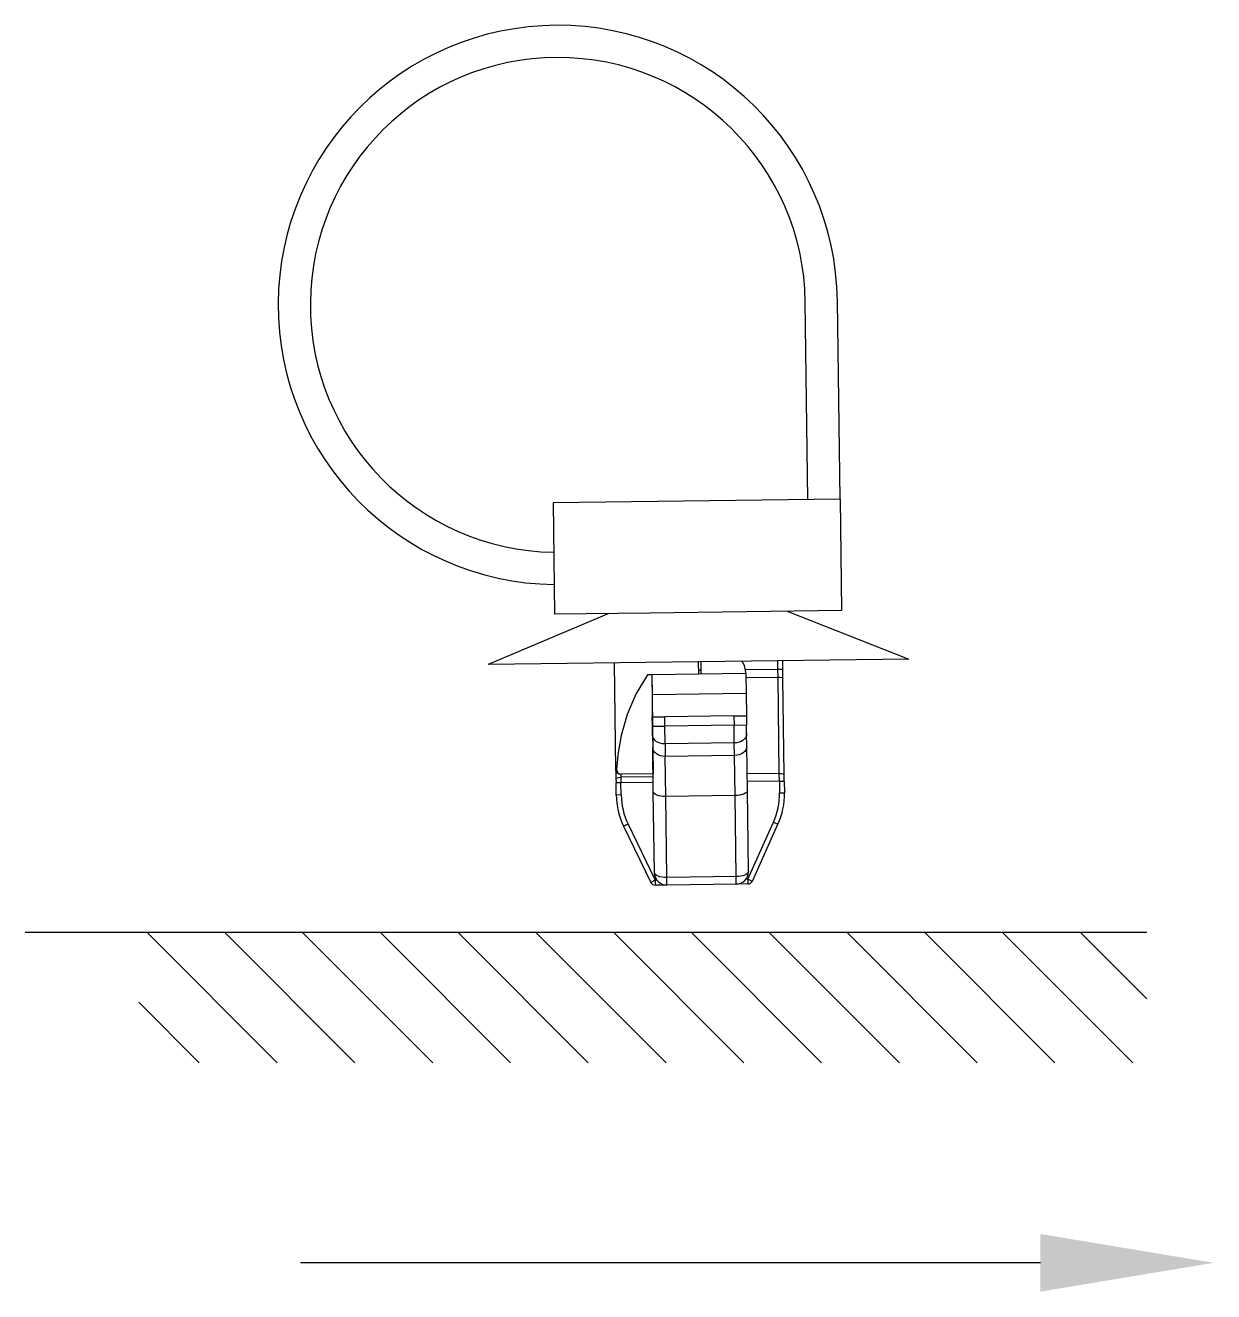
# Model space of a CAD drawing. Header units: inches. Extents: x 47316 to 59086, y 3141 to 11743.
# Drawn here: x 51316.55 to 51340.56, y 5780.31 to 5805.9 of the extents above; entities that cross this region are included whole.
import ezdxf

# ---------------------------------------------------------------- set-up
doc = ezdxf.new("R2010")
doc.units = ezdxf.units.IN
doc.header["$MEASUREMENT"] = 0

msp = doc.modelspace()

# ---------------------------------------------------------------- linework, layer by layer
at = {"color": 0, "linetype": 'ByBlock', "lineweight": -3, "ltscale": 0.2}
for p, q in [((51332.359, 5796.318), (51332.307, 5800.318)), ((51333.009, 5796.327), (51332.957, 5800.327))]:
    msp.add_line(p, q, dxfattribs=at)
at = {"color": 0, "linetype": 'ByBlock', "lineweight": -3, "ltscale": 0.289999}
msp.add_line((51333.009, 5796.327), (51327.21, 5796.251), dxfattribs=at)
at = {"color": 0, "linetype": 'ByBlock', "lineweight": -3, "ltscale": 0.1125}
for p, q in [((51327.21, 5796.251), (51327.239, 5794.001)), ((51333.009, 5796.327), (51333.038, 5794.077))]:
    msp.add_line(p, q, dxfattribs=at)
at = {"color": 0, "linetype": 'ByBlock', "lineweight": -3, "ltscale": 0.132311}
for p, q in [((51328.339, 5794.016), (51325.902, 5792.984)), ((51331.939, 5794.063), (51334.401, 5793.095))]:
    msp.add_line(p, q, dxfattribs=at)
at = {"color": 0, "linetype": 'ByBlock', "lineweight": -3, "ltscale": 0.096026}
for p, q in [((51329.159, 5794.027), (51327.239, 5794.001)), ((51333.038, 5794.077), (51331.118, 5794.052))]:
    msp.add_line(p, q, dxfattribs=at)
at = {"color": 0, "linetype": 'ByBlock', "lineweight": -3, "ltscale": 0.097948}
msp.add_line((51331.118, 5794.052), (51329.159, 5794.027), dxfattribs=at)
at = {"color": 0, "linetype": 'ByBlock', "lineweight": -3, "ltscale": 0.425}
msp.add_line((51334.401, 5793.095), (51325.902, 5792.984), dxfattribs=at)
at = {"color": 0, "linetype": 'ByBlock', "lineweight": -3, "ltscale": 0.107719}
msp.add_line((51328.48, 5790.863), (51328.452, 5793.017), dxfattribs=at)
at = {"color": 0, "linetype": 'ByBlock', "lineweight": -3, "ltscale": 0.0125}
for p, q in [((51330.155, 5792.789), (51330.152, 5793.039)), ((51330.205, 5792.79), (51330.202, 5793.04)), ((51329.216, 5791.927), (51329.466, 5791.93)), ((51330.866, 5791.949), (51331.116, 5791.952)), ((51329.219, 5791.74), (51329.469, 5791.743)), ((51330.868, 5791.761), (51331.118, 5791.765))]:
    msp.add_line(p, q, dxfattribs=at)
at = {"color": 0, "linetype": 'ByBlock', "lineweight": -3, "ltscale": 0.032832}
msp.add_line((51331.097, 5792.883), (51331.754, 5792.891), dxfattribs=at)
at = {"color": 0, "linetype": 'ByBlock', "lineweight": -3, "ltscale": 0.008443}
for p, q in [((51331.754, 5792.891), (51331.752, 5793.06)), ((51331.854, 5792.893), (51331.852, 5793.062))]:
    msp.add_line(p, q, dxfattribs=at)
at = {"color": 0, "linetype": 'ByBlock', "lineweight": -3, "ltscale": 0.005}
for p, q in [((51331.754, 5792.891), (51331.854, 5792.893)), ((51328.583, 5790.596), (51328.483, 5790.594)), ((51331.783, 5790.629), (51331.883, 5790.631)), ((51328.587, 5790.351), (51328.487, 5790.35)), ((51331.786, 5790.393), (51331.886, 5790.395)), ((51328.726, 5789.761), (51328.636, 5789.718)), ((51331.663, 5789.8), (51331.754, 5789.758)), ((51329.273, 5788.628), (51329.183, 5788.584)), ((51329.273, 5788.628), (51329.274, 5788.528)), ((51331.145, 5788.652), (51331.237, 5788.611)), ((51331.145, 5788.652), (51331.147, 5788.552))]:
    msp.add_line(p, q, dxfattribs=at)
at = {"color": 0, "linetype": 'ByBlock', "lineweight": -3, "ltscale": 0.007906}
msp.add_line((51331.756, 5792.733), (51331.754, 5792.891), dxfattribs=at)
at = {"color": 0, "linetype": 'ByBlock', "lineweight": -3, "ltscale": 0.009488}
msp.add_line((51331.856, 5792.703), (51331.854, 5792.893), dxfattribs=at)
at = {"color": 0, "linetype": 'ByBlock', "lineweight": -3}
for p, q in [((51329.118, 5792.776), (51328.885, 5792.388)), ((51328.885, 5792.388), (51328.709, 5791.977)), ((51328.709, 5791.977), (51328.587, 5791.551)), ((51328.587, 5791.551), (51328.528, 5791.211)), ((51328.528, 5791.211), (51328.495, 5790.868))]:
    msp.add_line(p, q, dxfattribs=at)
at = {"color": 0, "linetype": 'ByBlock', "lineweight": -3, "ltscale": 0.004339}
msp.add_line((51329.205, 5792.777), (51329.118, 5792.776), dxfattribs=at)
at = {"color": 0, "linetype": 'ByBlock', "lineweight": -3, "ltscale": 0.095}
for p, q in [((51331.105, 5792.802), (51329.205, 5792.777)), ((51331.11, 5792.402), (51329.21, 5792.377))]:
    msp.add_line(p, q, dxfattribs=at)
at = {"color": 0, "linetype": 'ByBlock', "lineweight": -3, "ltscale": 0.1}
msp.add_line((51329.205, 5792.777), (51329.231, 5790.777), dxfattribs=at)
at = {"color": 0, "linetype": 'ByBlock', "lineweight": -3, "ltscale": 0.02}
for p, q in [((51329.205, 5792.777), (51329.21, 5792.377)), ((51331.105, 5792.802), (51331.11, 5792.402))]:
    msp.add_line(p, q, dxfattribs=at)
at = {"color": 0, "linetype": 'ByBlock', "lineweight": -3, "ltscale": 0.0025}
msp.add_line((51330.154, 5792.871), (51330.204, 5792.871), dxfattribs=at)
at = {"color": 0, "linetype": 'ByBlock', "lineweight": -3, "ltscale": 0.0325}
for p, q in [((51331.106, 5792.725), (51331.756, 5792.733)), ((51329.232, 5790.716), (51328.582, 5790.708)), ((51329.233, 5790.604), (51328.583, 5790.596)), ((51331.781, 5790.787), (51331.131, 5790.779)), ((51331.783, 5790.629), (51331.133, 5790.621))]:
    msp.add_line(p, q, dxfattribs=at)
at = {"color": 0, "linetype": 'ByBlock', "lineweight": -3, "ltscale": 0.097302}
for p, q in [((51331.781, 5790.787), (51331.756, 5792.733)), ((51331.882, 5790.757), (51331.856, 5792.703))]:
    msp.add_line(p, q, dxfattribs=at)
at = {"color": 0, "linetype": 'ByBlock', "lineweight": -3, "ltscale": 0.022501}
for p, q in [((51329.21, 5792.377), (51329.216, 5791.927)), ((51331.11, 5792.402), (51331.116, 5791.952))]:
    msp.add_line(p, q, dxfattribs=at)
at = {"color": 0, "linetype": 'ByBlock', "lineweight": -3, "ltscale": 0.009364}
for p, q in [((51329.219, 5791.74), (51329.216, 5791.927)), ((51329.469, 5791.743), (51329.466, 5791.93)), ((51330.866, 5791.949), (51330.868, 5791.761)), ((51331.116, 5791.952), (51331.118, 5791.765))]:
    msp.add_line(p, q, dxfattribs=at)
at = {"color": 0, "linetype": 'ByBlock', "lineweight": -3, "ltscale": 0.07}
for p, q in [((51330.866, 5791.949), (51329.466, 5791.93)), ((51330.868, 5791.761), (51329.469, 5791.743)), ((51330.873, 5791.401), (51329.473, 5791.383)), ((51330.876, 5791.148), (51329.477, 5791.13)), ((51330.887, 5790.338), (51329.487, 5790.32)), ((51330.908, 5788.7), (51329.509, 5788.681)), ((51330.91, 5788.549), (51329.511, 5788.531))]:
    msp.add_line(p, q, dxfattribs=at)
at = {"color": 0, "linetype": 'ByBlock', "lineweight": -3, "ltscale": 0.009006}
for p, q in [((51329.221, 5791.56), (51329.219, 5791.74)), ((51331.121, 5791.584), (51331.118, 5791.765))]:
    msp.add_line(p, q, dxfattribs=at)
at = {"color": 0, "linetype": 'ByBlock', "lineweight": -3, "ltscale": 0.018011}
for p, q in [((51329.473, 5791.383), (51329.469, 5791.743)), ((51330.873, 5791.401), (51330.868, 5791.761))]:
    msp.add_line(p, q, dxfattribs=at)
at = {"color": 0, "linetype": 'ByBlock', "lineweight": -3, "ltscale": 0.012637}
for p, q in [((51329.221, 5791.56), (51329.224, 5791.307)), ((51329.473, 5791.383), (51329.477, 5791.13)), ((51330.876, 5791.148), (51330.873, 5791.401)), ((51331.124, 5791.332), (51331.121, 5791.584))]:
    msp.add_line(p, q, dxfattribs=at)
at = {"color": 0, "linetype": 'ByBlock', "lineweight": -3, "ltscale": 0.04455}
for p, q in [((51329.236, 5790.416), (51329.224, 5791.307)), ((51331.136, 5790.441), (51331.124, 5791.332))]:
    msp.add_line(p, q, dxfattribs=at)
at = {"color": 0, "linetype": 'ByBlock', "lineweight": -3, "ltscale": 0.0405}
for p, q in [((51329.487, 5790.32), (51329.477, 5791.13)), ((51330.887, 5790.338), (51330.876, 5791.148))]:
    msp.add_line(p, q, dxfattribs=at)
at = {"color": 0, "linetype": 'ByBlock', "lineweight": -3, "ltscale": 0.00896}
msp.add_line((51328.48, 5790.863), (51328.482, 5790.684), dxfattribs=at)
at = {"color": 0, "linetype": 'ByBlock', "lineweight": -3, "ltscale": 0.000715637}
msp.add_line((51328.495, 5790.868), (51328.481, 5790.867), dxfattribs=at)
at = {"color": 0, "linetype": 'ByBlock', "lineweight": -3, "ltscale": 0.004477}
msp.add_line((51328.482, 5790.684), (51328.483, 5790.594), dxfattribs=at)
at = {"color": 0, "linetype": 'ByBlock', "lineweight": -3, "ltscale": 0.012206}
for p, q in [((51328.487, 5790.35), (51328.483, 5790.594)), ((51328.587, 5790.351), (51328.583, 5790.596))]:
    msp.add_line(p, q, dxfattribs=at)
at = {"color": 0, "linetype": 'ByBlock', "lineweight": -3, "ltscale": 9.0198e-05}
msp.add_line((51328.582, 5790.769), (51328.581, 5790.767), dxfattribs=at)
at = {"color": 0, "linetype": 'ByBlock', "lineweight": -3, "ltscale": 0.002986}
msp.add_line((51328.581, 5790.767), (51328.582, 5790.708), dxfattribs=at)
at = {"color": 0, "linetype": 'ByBlock', "lineweight": -3, "ltscale": 0.000495148}
msp.add_line((51328.592, 5790.769), (51328.582, 5790.769), dxfattribs=at)
at = {"color": 0, "linetype": 'ByBlock', "lineweight": -3, "ltscale": 0.005597}
msp.add_line((51328.582, 5790.708), (51328.583, 5790.596), dxfattribs=at)
at = {"color": 0, "linetype": 'ByBlock', "lineweight": -3, "ltscale": 0.031953}
msp.add_line((51329.231, 5790.777), (51328.592, 5790.769), dxfattribs=at)
at = {"color": 0, "linetype": 'ByBlock', "lineweight": -3, "ltscale": 0.003059}
msp.add_line((51329.232, 5790.716), (51329.231, 5790.777), dxfattribs=at)
at = {"color": 0, "linetype": 'ByBlock', "lineweight": -3, "ltscale": 0.000233459}
msp.add_line((51329.232, 5790.711), (51329.232, 5790.716), dxfattribs=at)
at = {"color": 0, "linetype": 'ByBlock', "lineweight": -3, "ltscale": 0.005363}
msp.add_line((51329.233, 5790.604), (51329.232, 5790.711), dxfattribs=at)
at = {"color": 0, "linetype": 'ByBlock', "lineweight": -3, "ltscale": 0.007907}
msp.add_line((51331.783, 5790.629), (51331.781, 5790.787), dxfattribs=at)
at = {"color": 0, "linetype": 'ByBlock', "lineweight": -3, "ltscale": 0.011804}
for p, q in [((51331.783, 5790.629), (51331.786, 5790.393)), ((51331.883, 5790.631), (51331.886, 5790.395))]:
    msp.add_line(p, q, dxfattribs=at)
at = {"color": 0, "linetype": 'ByBlock', "lineweight": -3, "ltscale": 0.006325}
msp.add_line((51331.883, 5790.631), (51331.882, 5790.757), dxfattribs=at)
at = {"color": 0, "linetype": 'ByBlock', "lineweight": -3, "ltscale": 0.081943}
for p, q in [((51329.257, 5788.777), (51329.236, 5790.416)), ((51329.509, 5788.681), (51329.487, 5790.32)), ((51330.908, 5788.7), (51330.887, 5790.338)), ((51331.157, 5788.802), (51331.136, 5790.441))]:
    msp.add_line(p, q, dxfattribs=at)
at = {"color": 0, "linetype": 'ByBlock', "lineweight": -3, "ltscale": 0.062942}
for p, q in [((51328.636, 5789.718), (51329.183, 5788.584)), ((51331.237, 5788.611), (51331.754, 5789.758))]:
    msp.add_line(p, q, dxfattribs=at)
at = {"color": 0, "linetype": 'ByBlock', "lineweight": -3, "ltscale": 0.062941}
for p, q in [((51328.726, 5789.761), (51329.273, 5788.628)), ((51331.145, 5788.652), (51331.663, 5789.8))]:
    msp.add_line(p, q, dxfattribs=at)
at = {"color": 0, "linetype": 'ByBlock', "lineweight": -3, "ltscale": 0.001816}
for p, q in [((51329.309, 5788.628), (51329.273, 5788.628)), ((51331.145, 5788.652), (51331.109, 5788.651))]:
    msp.add_line(p, q, dxfattribs=at)
at = {"color": 0, "linetype": 'ByBlock', "lineweight": -3, "ltscale": 0.011816}
for p, q in [((51329.511, 5788.531), (51329.274, 5788.528)), ((51331.147, 5788.552), (51330.91, 5788.549))]:
    msp.add_line(p, q, dxfattribs=at)
at = {"color": 0, "linetype": 'ByBlock', "lineweight": -3, "ltscale": 0.007544}
for p, q in [((51329.511, 5788.531), (51329.509, 5788.681)), ((51330.91, 5788.549), (51330.908, 5788.7))]:
    msp.add_line(p, q, dxfattribs=at)
at = {"color": 0, "lineweight": -3}
for p, q in [((51339.204, 5787.569), (51316.548, 5787.569, 0)), ((51321.636, 5784.941), (51319.007, 5787.569)), ((51323.207, 5784.941), (51320.579, 5787.569)), ((51324.779, 5784.941), (51322.15, 5787.569)), ((51326.35, 5784.941), (51323.722, 5787.569)), ((51327.922, 5784.941), (51325.294, 5787.569)), ((51329.493, 5784.941), (51326.865, 5787.569)), ((51331.065, 5784.941), (51328.437, 5787.569)), ((51332.636, 5784.941), (51330.008, 5787.569)), ((51334.208, 5784.941), (51331.58, 5787.569)), ((51335.779, 5784.941), (51333.151, 5787.569)), ((51337.351, 5784.941), (51334.723, 5787.569)), ((51338.923, 5784.941), (51336.294, 5787.569)), ((51339.204, 5786.23), (51337.866, 5787.569)), ((51320.064, 5784.941), (51318.842, 5786.163))]:
    msp.add_line(p, q, dxfattribs=at)
msp.add_line((51337.058, 5780.897), (51322.11, 5780.897))
at = {"color": 0, "linetype": 'ByBlock', "lineweight": -3}
for centre, radius, start, end in [((51327.307, 5800.253), 5.65, 0.7475, 269.2262), ((51327.307, 5800.253), 5, 0.7475, 269.0283), ((51330.605, 5792.795), 0.5, 0.7475, 30.7475), ((51328.484, 5790.864), 0.00433, 136.3568, 199.5851), ((51328.581, 5790.869), 0.0999, 180.6902, 270.6901), ((51328.588, 5790.862), 0.0931, 176.6711, 272.3481), ((51329.987, 5790.37), 1.5, 180.7475, 205.7644), ((51329.987, 5790.37), 1.4, 180.7475, 205.7644), ((51330.387, 5790.375), 1.4, 335.7306, 0.7475), ((51330.387, 5790.375), 1.5, 335.7306, 0.7475), ((51330.907, 5788.799), 0.25, 270.7475, 0.7475), ((51329.273, 5788.628), 0.1, 205.7644, 270.7475), ((51329.507, 5788.781), 0.25, 180.7475, 270.7475), ((51331.145, 5788.652), 0.1, 270.7475, 335.7306)]:
    msp.add_arc(centre, radius, start, end, dxfattribs=at)
at = {"color": 0, "linetype": 'ByBlock', "lineweight": -3, "extrusion": (0, 0, -1)}
for centre, major_axis, ratio, start_param, end_param in [((51331.756, 5792.702), (0.1, 0.0013), 0.316228, 4.712389, 6.283185), ((51329.471, 5791.563), (0.25, 0.003), 0.720438, 1.570796, 3.141593), ((51330.871, 5791.581), (0.25, 0.003), 0.720438, 0, 1.570796), ((51329.474, 5791.31), (0.25, 0.003), 0.720438, 1.570796, 3.141593), ((51330.874, 5791.328), (0.25, 0.003), 0.720438, 0, 1.570796), ((51328.58, 5790.864), (0.1, 0.0013), 0.97071, 1.570796, 3.141593), ((51328.582, 5790.685), (0.1, 0.0013), 0.22389, 3.141593, 4.712389), ((51331.782, 5790.756), (0.1, 0.0013), 0.316228, 4.712389, 6.283185), ((51329.486, 5790.419), (0.25, 0.003), 0.396439, 1.570796, 3.141593), ((51330.886, 5790.438), (0.25, 0.003), 0.396439, -6.283185, -4.712389), ((51330.907, 5788.799), (0.25, 0.003), 0.396439, 0, 1.570796), ((51329.507, 5788.781), (0.25, 0.003), 0.396439, 1.570796, 3.141593)]:
    msp.add_ellipse(centre, major_axis=major_axis, ratio=ratio, start_param=start_param, end_param=end_param, dxfattribs=at)
msp.add_solid([(51337.058, 5781.48), (51340.558, 5780.897), (51337.058, 5780.314)])

doc.saveas('drawing.dxf')
